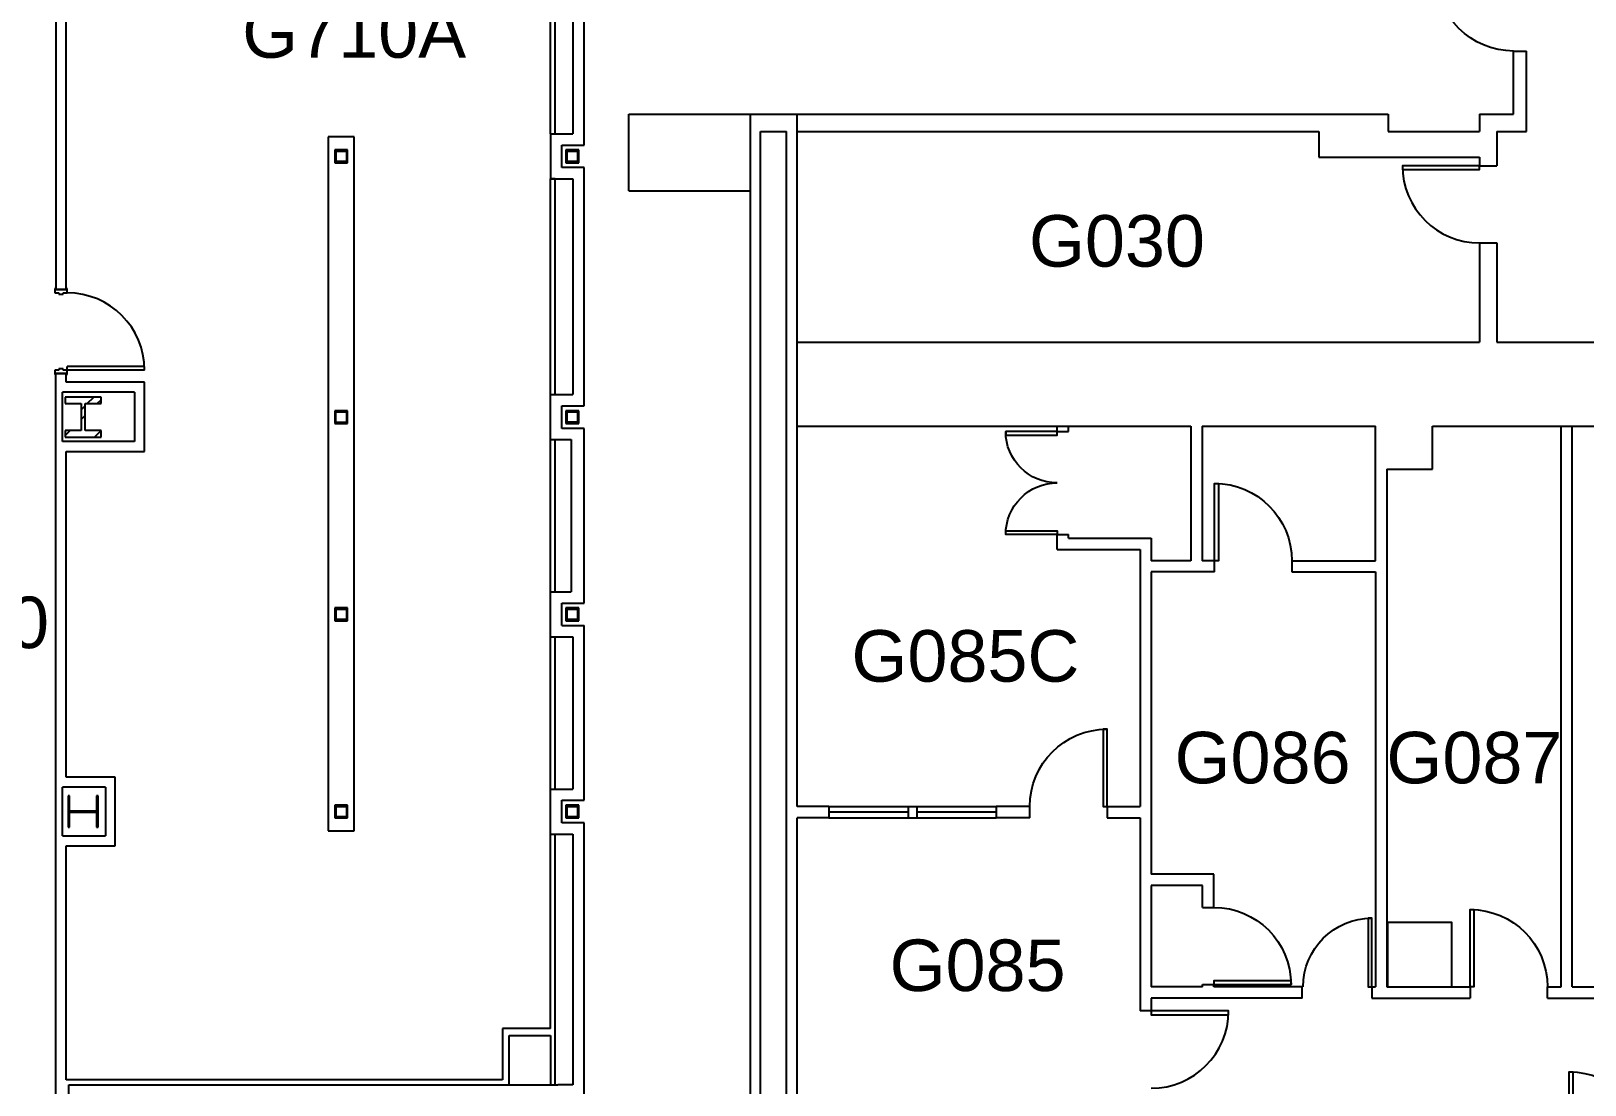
# Model space of a CAD drawing. Header units: inches. Extents: x -115 to 5677, y -261 to 4726.
# Drawn here: x 2094 to 2818, y 2773 to 3264 of the extents above; entities that cross this region are included whole.
import ezdxf

# ---------------------------------------------------------------- set-up
doc = ezdxf.new("R2010")
doc.units = ezdxf.units.IN
doc.header["$LTSCALE"] = 96
doc.header["$MEASUREMENT"] = 0
doc.layers.get('0').update_dxf_attribs({"linetype": 'CONTINUOUS'})
for name, color, linetype in [('A-ANNO-ROOM', 4, 'CONTINUOUS'), ('A-COLS', 5, 'CONTINUOUS'), ('A-DOOR', 2, 'CONTINUOUS'), ('A-GLAZ', 2, 'CONTINUOUS'), ('A-GLAZ-SILL', 1, 'CONTINUOUS'), ('A-WALL-FULL', 6, 'CONTINUOUS')]:
    doc.layers.add(name, color=color, linetype=linetype)
doc.styles.add('ARIAL', font='arial.ttf')

# ---------------------------------------------------------------- blocks, each defined once
blk = doc.blocks.new('COL-1')
at = {"layer": 'A-WALL-FULL'}
blk.add_lwpolyline([(0, 0), (30, 0), (30, 30), (0, 30)], close=True, dxfattribs=at)
blk = doc.blocks.new('*U20')
for p, q in [((0, 0), (0, 0)), ((36, 0), (36, 0))]:
    blk.add_line(p, q)
blk.add_lwpolyline([(0, 0), (0, -36), (1.75, -36), (1.75, 0)], close=True)
blk.add_arc((0, 0), 36, 270, 0)
blk = doc.blocks.new('*U56')
for p, q in [((0, 0), (0, 0)), ((-32, 0), (-32, 0))]:
    blk.add_line(p, q)
blk.add_lwpolyline([(0, 0), (0, -32), (-1.75, -32), (-1.75, 0)], close=True)
blk.add_arc((0, 0), 32, 180, 270)
blk = doc.blocks.new('*U15')
for p, q in [((0, 0), (0, 0)), ((-36, 0), (-36, 0))]:
    blk.add_line(p, q)
blk.add_lwpolyline([(0, 0), (0, -36), (-1.75, -36), (-1.75, 0)], close=True)
blk.add_arc((0, 0), 36, 180, 270)
blk = doc.blocks.new('*U22')
for p, q in [((0, 0), (0, 0)), ((36, 0), (36, 0))]:
    blk.add_line(p, q)
blk.add_lwpolyline([(0, 0), (0, 36), (1.75, 36), (1.75, 0)], close=True)
blk.add_arc((0, 0), 36, 0, 90)
blk = doc.blocks.new('*U57')
for p, q in [((0, 0), (0, 0)), ((-24, 0), (-24, 0))]:
    blk.add_line(p, q)
blk.add_lwpolyline([(0, 0), (0, -24), (-1.75, -24), (-1.75, 0)], close=True)
blk.add_arc((0, 0), 24, 180, 270)
blk = doc.blocks.new('*U58')
for p, q in [((0, 0), (0, 0)), ((24, 0), (24, 0))]:
    blk.add_line(p, q)
blk.add_lwpolyline([(0, 0), (0, -24), (1.75, -24), (1.75, 0)], close=True)
blk.add_arc((0, 0), 24, 270, 0)

msp = doc.modelspace()

# ---------------------------------------------------------------- hatches: boundary and pattern name
at = {"layer": 'A-COLS'}
h = msp.add_hatch(dxfattribs=at)
h.set_pattern_fill('FP_132', color=256, style=0, pattern_type=2)
h.set_pattern_definition([(45, (-0.0003, 0.75), (-9.503515, 9.503515), []), (45, (-0.0003, 15.15), (-9.503515, 9.503515), [])])
h.paths.add_polyline_path([(2114.45, 3074.73), (2126.68, 3074.73), (2126.68, 3077.77), (2119.27, 3077.77), (2119.27, 3090.39), (2126.68, 3090.39), (2126.68, 3093.43), (2109.98, 3093.43), (2109.98, 3090.39), (2117.39, 3090.39), (2117.39, 3077.77), (2109.98, 3077.77), (2109.98, 3074.73), (2112.12, 3074.73)], flags=0)
h = msp.add_hatch(dxfattribs=at)
h.set_pattern_fill('FP_128', color=256, angle=-90, style=0, pattern_type=2)
h.set_pattern_definition([(45, (-0.0003, 0.75), (-9.503515, 9.503515), []), (45, (-0.0003, 15.15), (-9.503515, 9.503515), [])])
h.paths.add_polyline_path([(2125.34, 2893.07), (2125.34, 2907.59), (2124.63, 2907.59), (2124.63, 2900.55), (2112.03, 2900.55), (2112.03, 2907.59), (2111.32, 2907.59), (2111.32, 2893.07), (2112.03, 2893.07), (2112.03, 2900.11), (2124.63, 2900.11), (2124.63, 2893.07)], flags=0)

# ---------------------------------------------------------------- linework, layer by layer
for p, q in [((2241.58, 3208.58), (2235.58, 3208.58)), ((2235.58, 3208.58), (2235.58, 3202.58)), ((2236.16, 3203.16), (2236.16, 3208)), ((2236.16, 3208), (2241, 3208)), ((2241, 3208), (2241, 3203.16)), ((2241.58, 3202.58), (2241.58, 3208.58)), ((2349.33, 3208.58), (2343.33, 3208.58)), ((2343.33, 3208.58), (2343.33, 3202.58)), ((2343.91, 3203.16), (2343.91, 3208)), ((2343.91, 3208), (2348.75, 3208)), ((2348.75, 3208), (2348.75, 3203.16)), ((2349.33, 3202.58), (2349.33, 3208.58)), ((2235.58, 3202.58), (2241.58, 3202.58)), ((2241, 3203.16), (2236.16, 3203.16)), ((2343.33, 3202.58), (2349.33, 3202.58)), ((2348.75, 3203.16), (2343.91, 3203.16)), ((2346.51, 3202.58), (2347.09, 3203.16)), ((2348.75, 3204.81), (2349.33, 3205.39)), ((2126.68, 3093.43), (2109.98, 3093.43)), ((2109.98, 3093.43), (2109.98, 3090.39)), ((2126.68, 3090.39), (2126.68, 3093.43)), ((2109.98, 3090.39), (2117.39, 3090.39)), ((2117.39, 3090.39), (2117.39, 3077.77)), ((2119.27, 3077.77), (2119.27, 3090.39)), ((2119.27, 3090.39), (2126.68, 3090.39)), ((2241.58, 3087.08), (2235.58, 3087.08)), ((2235.58, 3087.08), (2235.58, 3081.08)), ((2236.04, 3081.54), (2236.04, 3086.61)), ((2236.04, 3086.61), (2241.11, 3086.61)), ((2241.11, 3086.61), (2241.11, 3081.54)), ((2241.58, 3081.08), (2241.58, 3087.08)), ((2349.33, 3087.08), (2343.33, 3087.08)), ((2343.33, 3087.08), (2343.33, 3081.08)), ((2343.33, 3085.35), (2343.91, 3085.93)), ((2343.91, 3081.66), (2343.91, 3086.49)), ((2343.91, 3086.49), (2348.75, 3086.49)), ((2344.47, 3086.49), (2345.05, 3087.08)), ((2348.75, 3086.16), (2349.33, 3086.74)), ((2348.75, 3086.49), (2348.75, 3081.66)), ((2349.33, 3081.08), (2349.33, 3087.08)), ((2117.39, 3077.77), (2109.98, 3077.77)), ((2109.98, 3077.77), (2109.98, 3074.73)), ((2126.68, 3077.77), (2119.27, 3077.77)), ((2126.68, 3074.73), (2126.68, 3077.77)), ((2235.58, 3081.08), (2241.58, 3081.08)), ((2241.11, 3081.54), (2236.04, 3081.54)), ((2343.33, 3081.08), (2349.33, 3081.08)), ((2343.66, 3081.08), (2344.24, 3081.66)), ((2348.75, 3081.66), (2343.91, 3081.66)), ((2109.98, 3074.73), (2126.68, 3074.73)), ((2241.58, 2995.2), (2235.58, 2995.2)), ((2235.58, 2995.2), (2235.58, 2989.2)), ((2236.16, 2989.78), (2236.16, 2994.62)), ((2236.16, 2994.62), (2241, 2994.62)), ((2241, 2994.62), (2241, 2989.78)), ((2241.58, 2989.2), (2241.58, 2995.2)), ((2349.33, 2995.2), (2343.33, 2995.2)), ((2343.33, 2995.2), (2343.33, 2989.2)), ((2343.33, 2990.32), (2343.91, 2990.9)), ((2343.91, 2989.78), (2343.91, 2994.62)), ((2343.91, 2994.62), (2348.75, 2994.62)), ((2347.63, 2994.62), (2348.21, 2995.2)), ((2348.75, 2994.62), (2348.75, 2989.78)), ((2348.75, 2991.13), (2349.33, 2991.71)), ((2349.33, 2989.2), (2349.33, 2995.2)), ((2235.58, 2989.2), (2241.58, 2989.2)), ((2241, 2989.78), (2236.16, 2989.78)), ((2343.33, 2989.2), (2349.33, 2989.2)), ((2348.75, 2989.78), (2343.91, 2989.78)), ((2346.82, 2989.2), (2347.4, 2989.78)), ((2112.03, 2907.59), (2111.32, 2907.59)), ((2111.32, 2907.59), (2111.32, 2893.07)), ((2112.03, 2900.55), (2112.03, 2907.59)), ((2125.34, 2907.59), (2124.63, 2907.59)), ((2124.63, 2907.59), (2124.63, 2900.55)), ((2125.34, 2893.07), (2125.34, 2907.59)), ((2124.63, 2900.55), (2112.03, 2900.55)), ((2112.03, 2893.07), (2112.03, 2900.11)), ((2112.03, 2900.11), (2124.63, 2900.11)), ((2124.63, 2900.11), (2124.63, 2893.07)), ((2241.58, 2903.33), (2235.58, 2903.33)), ((2235.58, 2903.33), (2235.58, 2897.33)), ((2235.58, 2897.33), (2241.58, 2897.33)), ((2236.16, 2897.91), (2236.16, 2902.74)), ((2236.16, 2902.74), (2241, 2902.74)), ((2241, 2897.91), (2236.16, 2897.91)), ((2241, 2902.74), (2241, 2897.91)), ((2241.58, 2897.33), (2241.58, 2903.33)), ((2349.33, 2903.33), (2343.33, 2903.33)), ((2343.33, 2903.33), (2343.33, 2897.33)), ((2343.33, 2897.33), (2349.33, 2897.33)), ((2343.91, 2897.91), (2343.91, 2902.74)), ((2343.91, 2902.74), (2348.75, 2902.74)), ((2348.75, 2897.91), (2343.91, 2897.91)), ((2345.37, 2897.33), (2345.96, 2897.91)), ((2348.75, 2902.74), (2348.75, 2897.91)), ((2348.75, 2900.7), (2349.33, 2901.28)), ((2349.33, 2897.33), (2349.33, 2903.33)), ((2111.32, 2893.07), (2112.03, 2893.07)), ((2124.63, 2893.07), (2125.34, 2893.07))]:
    msp.add_line(p, q, dxfattribs=at)
at = {"layer": 'A-DOOR'}
for p, q in [((2105.58, 3143.95), (2105.08, 3143.95)), ((2105.08, 3143.95), (2105.08, 3141.95)), ((2105.58, 3143.45), (2105.58, 3143.95)), ((2110.45, 3143.45), (2105.58, 3143.45)), ((2110.95, 3143.95), (2110.45, 3143.95)), ((2110.45, 3143.95), (2110.45, 3143.45)), ((2110.95, 3141.95), (2110.95, 3143.95)), ((2105.08, 3141.95), (2107.02, 3141.95)), ((2107.02, 3141.95), (2107.02, 3141.33)), ((2107.02, 3141.33), (2109.02, 3141.33)), ((2109.02, 3141.33), (2109.02, 3141.95)), ((2109.02, 3141.95), (2110.95, 3141.95)), ((2109.02, 3106.57), (2107.02, 3106.57)), ((2107.02, 3106.57), (2107.02, 3105.95)), ((2109.02, 3105.95), (2109.02, 3106.57)), ((2146.95, 3107.7), (2110.95, 3107.7)), ((2110.95, 3103.95), (2110.95, 3107.7)), ((2146.95, 3105.95), (2146.95, 3107.7)), ((2107.02, 3105.95), (2105.08, 3105.95)), ((2105.08, 3105.95), (2105.08, 3103.95)), ((2105.08, 3103.95), (2105.58, 3103.95)), ((2105.58, 3103.95), (2105.58, 3104.45)), ((2105.58, 3104.45), (2110.45, 3104.45)), ((2146.95, 3105.95), (2109.02, 3105.95)), ((2110.45, 3104.45), (2110.45, 3103.95)), ((2110.45, 3103.95), (2110.95, 3103.95))]:
    msp.add_line(p, q, dxfattribs=at)
for points in [[(2769.05, 3201.19), (2733.05, 3201.19), (2733.05, 3199.44), (2769.05, 3199.44)], [(2616.07, 2807.44), (2616.07, 2805.69), (2652.07, 2805.69), (2652.07, 2807.44)]]:
    msp.add_lwpolyline(points, close=True, dxfattribs=at)
for centre, start, end in [((2769.05, 3201.19), 180, 270), ((2110.95, 3105.95), 0, 90), ((2616.07, 2807.44), 270, 0)]:
    msp.add_arc(centre, 36, start, end, dxfattribs=at)
at = {"layer": 'A-DOOR', "lineweight": 9}
msp.add_arc((2110.95, 3105.95), 36, 0, 90, dxfattribs=at)
at = {"layer": 'A-GLAZ'}
for p, q in [((2502.73, 2900.1), (2465.73, 2900.1)), ((2543.73, 2900.1), (2506.73, 2900.1))]:
    msp.add_line(p, q, dxfattribs=at)
at = {"layer": 'A-GLAZ-SILL'}
for p, q in [((2465.73, 2902.72), (2543.73, 2902.72)), ((2465.73, 2897.47), (2543.73, 2897.47)), ((2502.73, 2902.72), (2502.73, 2897.47)), ((2506.73, 2902.72), (2506.73, 2897.47))]:
    msp.add_line(p, q, dxfattribs=at)
at = {"layer": 'A-WALL-FULL'}
for p, q in [((2336.08, 3216.08), (2336.08, 3508.83)), ((2338.33, 3216.08), (2338.33, 3316.58)), ((2346.58, 3316.58), (2346.58, 3216.08)), ((2351.83, 3210.83), (2351.83, 3321.83)), ((2105.58, 3310.95), (2105.58, 3143.45)), ((2110.45, 3143.45), (2110.45, 3310.95)), ((2784.88, 3254.62), (2790.88, 3254.62)), ((2784.88, 3225.19), (2784.88, 3254.62)), ((2790.88, 3217.19), (2790.88, 3254.62)), ((2372.62, 3189.49), (2372.62, 3225.19)), ((2372.62, 3225.19), (2726.46, 3225.19)), ((2429.26, 2637.81), (2429.26, 3225.19)), ((2451.01, 2902.72), (2451.01, 3225.19)), ((2726.46, 3225.19), (2726.46, 3217.19)), ((2769.05, 3225.19), (2784.88, 3225.19)), ((2769.05, 3225.19), (2769.05, 3217.19)), ((2336.08, 3216.08), (2338.33, 3216.08)), ((2336.08, 3216.08), (2336.08, 3195.08)), ((2336.08, 3216.08), (2346.58, 3216.08)), ((2434.01, 3217.19), (2446.01, 3217.19)), ((2434.01, 2416.01), (2434.01, 3217.19)), ((2446.01, 2416.01), (2446.01, 3217.19)), ((2451.01, 3217.19), (2694.12, 3217.19)), ((2694.12, 3217.19), (2694.12, 3205.19)), ((2726.46, 3217.19), (2769.05, 3217.19)), ((2777.05, 3217.19), (2790.88, 3217.19)), ((2777.05, 3217.19), (2777.05, 3201.19)), ((2232.58, 3214.58), (2232.58, 2891.33)), ((2244.58, 3214.58), (2232.58, 3214.58)), ((2244.58, 2891.33), (2244.58, 3214.58)), ((2341.33, 3200.33), (2341.33, 3210.83)), ((2341.33, 3210.83), (2351.83, 3210.83)), ((2351.83, 3200.33), (2341.33, 3200.33)), ((2351.83, 3089.33), (2351.83, 3200.33)), ((2694.12, 3205.19), (2769.05, 3205.19)), ((2769.05, 3205.19), (2769.05, 3201.19)), ((2769.05, 3201.19), (2777.05, 3201.19)), ((2336.08, 3002.7), (2336.08, 3195.08)), ((2338.33, 3195.08), (2336.08, 3195.08)), ((2336.08, 3195.08), (2346.58, 3195.08)), ((2338.33, 3094.58), (2338.33, 3195.08)), ((2346.58, 3195.08), (2346.58, 3094.58)), ((2372.62, 3189.49), (2429.26, 3189.49)), ((2769.05, 3165.19), (2777.05, 3165.19)), ((2769.05, 3165.19), (2769.05, 3118.96)), ((2777.05, 3165.19), (2777.05, 3118.96)), ((2105.58, 3143.45), (2110.45, 3143.45)), ((2451.01, 3118.96), (2769.05, 3118.96)), ((2777.05, 3118.96), (2831.58, 3118.96)), ((2110.45, 3104.45), (2105.58, 3104.45)), ((2105.58, 2761.08), (2105.58, 3104.45)), ((2110.45, 3100.33), (2110.45, 3104.45)), ((2146.95, 3100.33), (2110.45, 3100.33)), ((2146.95, 3068.08), (2146.95, 3100.33)), ((2142.33, 3095.7), (2108.7, 3095.7)), ((2108.7, 3072.7), (2108.7, 3095.7)), ((2142.33, 3095.7), (2142.33, 3072.7)), ((2336.08, 3094.58), (2338.33, 3094.58)), ((2336.08, 3094.58), (2346.58, 3094.58)), ((2341.33, 3078.83), (2341.33, 3089.33)), ((2341.33, 3089.33), (2351.83, 3089.33)), ((2351.83, 3078.83), (2341.33, 3078.83)), ((2351.83, 2997.45), (2351.83, 3078.83)), ((2572.2, 3077.42), (2572.2, 3079.9)), ((2572.2, 3077.42), (2577.45, 3077.42)), ((2577.45, 3077.42), (2577.45, 3079.9)), ((2634.53, 3079.9), (2634.53, 3017.19)), ((2639.78, 3079.9), (2639.78, 3017.19)), ((2639.78, 3079.9), (2720.52, 3079.9)), ((2720.52, 3017.19), (2720.52, 3079.9)), ((2747.15, 3059.9), (2747.15, 3079.9)), ((2747.15, 3079.9), (2908.37, 3079.9)), ((2806.99, 2818.69), (2806.99, 3079.9)), ((2812.24, 2818.69), (2812.24, 3079.9)), ((2142.33, 3072.7), (2108.7, 3072.7)), ((2336.08, 3073.58), (2345.7, 3073.58)), ((2338.33, 3002.7), (2338.33, 3073.58)), ((2345.7, 3073.58), (2345.7, 3002.7)), ((2110.45, 3068.08), (2146.95, 3068.08)), ((2110.45, 2916.33), (2110.45, 3068.08)), ((2725.77, 3059.9), (2725.77, 2818.69)), ((2725.77, 3059.9), (2747.15, 3059.9)), ((2572.2, 3022.45), (2572.2, 3029.42)), ((2572.2, 3029.42), (2577.45, 3029.42)), ((2577.45, 3027.7), (2577.45, 3029.42)), ((2577.45, 3027.7), (2616.07, 3027.7)), ((2616.07, 3027.7), (2616.07, 3017.19)), ((2572.2, 3022.45), (2610.82, 3022.45)), ((2610.82, 3022.45), (2610.82, 2902.72)), ((2634.53, 3017.19), (2616.07, 3017.19)), ((2645.55, 3017.19), (2639.78, 3017.19)), ((2645.55, 3011.94), (2645.55, 3017.19)), ((2681.55, 3017.19), (2681.55, 3011.94)), ((2681.55, 3017.19), (2720.52, 3017.19)), ((2616.07, 3011.94), (2616.07, 2871.21)), ((2645.55, 3011.94), (2616.07, 3011.94)), ((2681.55, 3011.94), (2720.52, 3011.94)), ((2720.52, 3011.94), (2720.52, 2818.69)), ((2336.08, 2799.21), (2336.08, 3002.7)), ((2336.08, 3002.7), (2338.33, 3002.7)), ((2336.08, 3002.7), (2345.7, 3002.7)), ((2341.33, 2986.95), (2341.33, 2997.45)), ((2341.33, 2997.45), (2351.83, 2997.45)), ((2341.33, 2986.95), (2351.83, 2986.95)), ((2351.83, 2905.58), (2351.83, 2986.95)), ((2336.08, 2981.7), (2346.58, 2981.7)), ((2338.33, 2910.83), (2338.33, 2981.7)), ((2346.58, 2981.7), (2346.58, 2910.83)), ((2108.7, 2888.95), (2108.7, 2911.7)), ((2128.7, 2911.7), (2108.7, 2911.7)), ((2133.33, 2916.33), (2110.45, 2916.33)), ((2128.7, 2911.7), (2128.7, 2888.95)), ((2133.33, 2884.33), (2133.33, 2916.33)), ((2336.08, 2910.83), (2346.58, 2910.83)), ((2341.33, 2895.08), (2341.33, 2905.58)), ((2341.33, 2905.58), (2351.83, 2905.58)), ((2465.73, 2902.72), (2451.01, 2902.72)), ((2465.73, 2897.47), (2451.01, 2897.47)), ((2451.01, 2610.4), (2451.01, 2897.47)), ((2465.73, 2902.72), (2465.73, 2897.47)), ((2559.44, 2902.72), (2543.73, 2902.72)), ((2543.73, 2902.72), (2543.73, 2897.47)), ((2559.44, 2897.47), (2543.73, 2897.47)), ((2559.44, 2897.47), (2559.44, 2902.72)), ((2595.44, 2902.72), (2595.44, 2897.47)), ((2595.44, 2902.72), (2610.82, 2902.72)), ((2595.44, 2897.47), (2610.82, 2897.47)), ((2610.82, 2897.47), (2610.82, 2807.44)), ((2108.7, 2888.95), (2128.7, 2888.95)), ((2232.58, 2891.33), (2244.58, 2891.33)), ((2336.08, 2889.83), (2346.58, 2889.83)), ((2338.33, 2773.08), (2338.33, 2889.83)), ((2351.83, 2895.08), (2341.33, 2895.08)), ((2346.58, 2889.83), (2346.58, 2773.08)), ((2351.83, 2764.58), (2351.83, 2895.08)), ((2110.45, 2775.33), (2110.45, 2884.33)), ((2110.45, 2884.33), (2133.33, 2884.33)), ((2645.17, 2871.21), (2616.07, 2871.21)), ((2645.17, 2855.71), (2645.17, 2871.21)), ((2616.07, 2865.96), (2616.07, 2818.69)), ((2639.92, 2865.96), (2616.07, 2865.96)), ((2639.92, 2855.71), (2639.92, 2865.96)), ((2639.92, 2855.71), (2645.17, 2855.71)), ((2639.92, 2818.69), (2616.07, 2818.69)), ((2639.92, 2819.71), (2645.17, 2819.71)), ((2639.92, 2818.69), (2639.92, 2819.71)), ((2645.17, 2818.69), (2645.17, 2819.71)), ((2686.43, 2818.69), (2645.17, 2818.69)), ((2686.43, 2813.44), (2686.43, 2818.69)), ((2718.84, 2818.69), (2718.84, 2813.44)), ((2718.84, 2818.69), (2720.52, 2818.69)), ((2725.77, 2818.69), (2764.65, 2818.69)), ((2764.65, 2818.69), (2764.65, 2813.44)), ((2800.65, 2818.69), (2806.99, 2818.69)), ((2800.65, 2813.44), (2800.65, 2818.69)), ((2812.24, 2818.69), (2855.39, 2818.69)), ((2616.07, 2813.44), (2616.07, 2807.44)), ((2686.43, 2813.44), (2616.07, 2813.44)), ((2718.84, 2813.44), (2764.65, 2813.44)), ((2800.65, 2813.44), (2855.39, 2813.44)), ((2616.07, 2807.44), (2610.82, 2807.44)), ((2336.08, 2799.21), (2313.7, 2799.21)), ((2313.7, 2799.21), (2313.7, 2775.33)), ((2316.83, 2796.08), (2336.08, 2796.08)), ((2316.83, 2773.08), (2316.83, 2796.08)), ((2336.08, 2796.08), (2336.08, 2773.08)), ((2313.7, 2775.33), (2110.45, 2775.33)), ((2111.7, 2773.08), (2339.52, 2773.08)), ((2111.7, 2761.08), (2111.7, 2773.08)), ((2346.58, 2773.08), (2339.52, 2773.08))]:
    msp.add_line(p, q, dxfattribs=at)
msp.add_lwpolyline([(2451.01, 3079.9), (2634.53, 3079.9)], dxfattribs=at)

# ---------------------------------------------------------------- block references
at = {"layer": 'A-DOOR', "xscale": -1}
for name, p, rotation in [('*U15', (2784.88, 3290.62), 270), ('*U57', (2572.2, 3077.42), 270), ('*U58', (2572.2, 3029.42), 270), ('*U20', (2645.55, 3017.19), 180), ('*U15', (2595.44, 2902.72), 180), ('*U22', (2645.17, 2819.71), 270), ('*U20', (2764.65, 2818.69), 180), ('*U56', (2718.84, 2818.72), 180), ('*U20', (2810.78, 2743.09), 180)]:
    msp.add_blockref(name, p, dxfattribs=dict(at, rotation=rotation))
at = {"layer": 'A-WALL-FULL'}
msp.add_blockref('COL-1', (2726.1, 2818.69), dxfattribs=at)

# ---------------------------------------------------------------- texts
at = {"layer": 'A-ANNO-ROOM', "style": 'ARIAL'}
for s, p in [('G710A', (2192.45, 3251.48)), ('G030', (2559.06, 3154.17)), ('G770', (2020.44, 2976.46)), ('G085C', (2476.34, 2960.83)), ('G086', (2626.9, 2913.46)), ('G087', (2725.61, 2913.46)), ('G085', (2494.11, 2816.72))]:
    msp.add_text(s, height=24, dxfattribs=at).set_placement(p)

doc.saveas('drawing.dxf')
